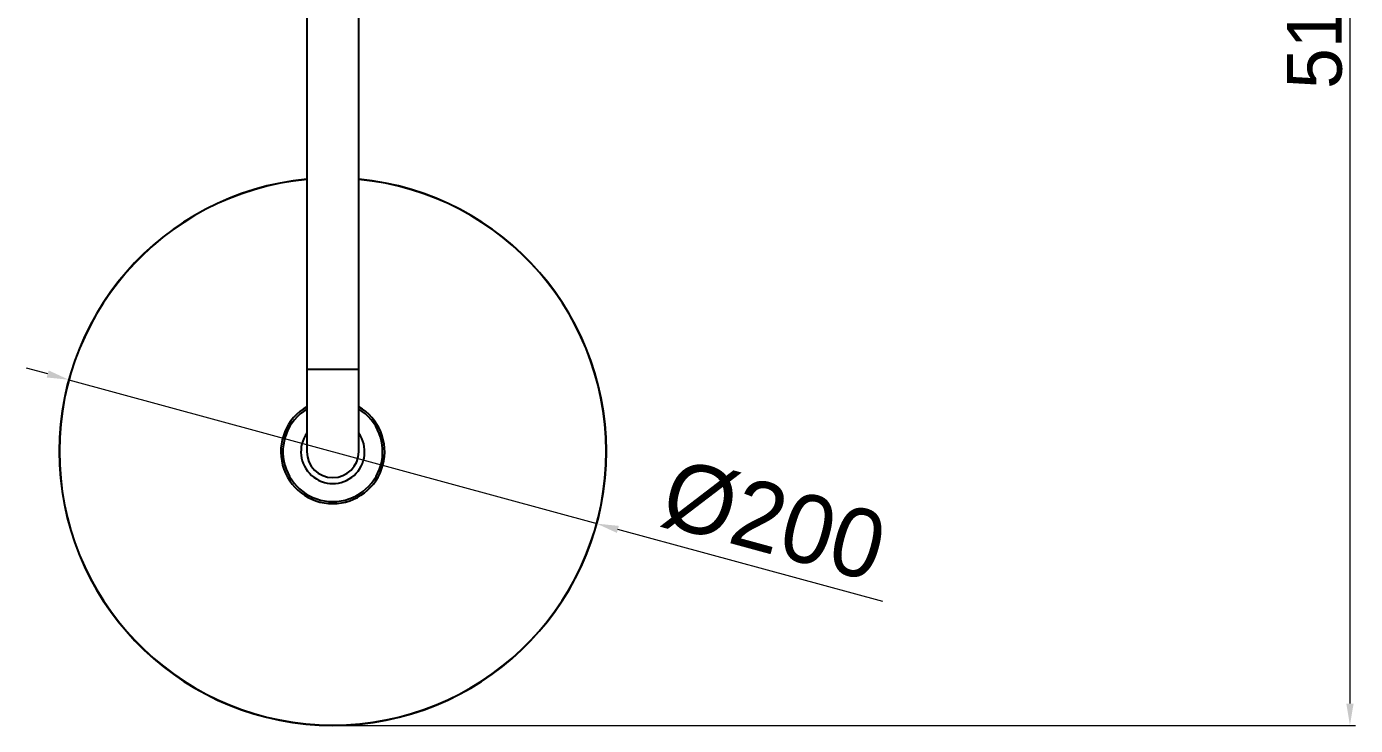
# Model space of a CAD drawing. Extents: x 8047 to 11207, y 0 to 2315.
# Drawn here: x 9081.2 to 9567.3, y 1589.1 to 1844.6 of the extents above; entities that cross this region are included whole.
import ezdxf

# ---------------------------------------------------------------- set-up
doc = ezdxf.new("R2010")
doc.units = 0
doc.header["$LTSCALE"] = 10
doc.header["$MEASUREMENT"] = 0
doc.header["$PDMODE"] = 3
doc.header["$PDSIZE"] = -10
doc.layers.get('0').update_dxf_attribs({"linetype": 'CONTINUOUS'})
doc.layers.get('DEFPOINTS').update_dxf_attribs({"linetype": 'CONTINUOUS'})
doc.styles.add('Daelim Dimension', font='')
doc.styles.get('Daelim Dimension').set_extended_font_data('나눔고딕')
doc.dimstyles.new('DEFAULT', dxfattribs={"dimscale": 2, "dimtxt": 2, "dimasz": 2, "dimexe": 0, "dimexo": 2, "dimgap": 1, "dimtad": 1, "dimdec": 1, "dimzin": 9, "dimdsep": 46, "dimtxsty": 'Daelim Dimension', "dimcen": 0.5, "dimclrd": 252, "dimclre": 252, "dimclrt": 3, "dimadec": 1, "dimazin": 0, "dimtfac": 1, "dimtdec": 1, "dimtix": 1, "dimtmove": 0, "dimatfit": 3, "dimfxl": 1, "dimtolj": 1, "dimtzin": 1, "dimlwd": 9, "dimlwe": 9, "dimarcsym": 0})

# ---------------------------------------------------------------- blocks, each defined once
blk = doc.blocks.new('*D17')
at = {"color": 5, "lineweight": 9, "ltscale": 0.5, "transparency": 16777216}
for p, q in [((9088.97, 1717.55), (9081.25, 1719.66)), ((9096.69, 1715.45), (9289.81, 1662.82)), ((9394.44, 1634.31), (9297.53, 1660.72))]:
    blk.add_line(p, q, dxfattribs=at)
at = {"color": 5, "ltscale": 0.5, "transparency": 16777216}
for points in [[(9089.32, 1718.84), (9088.62, 1716.27), (9096.69, 1715.45)], [(9297.88, 1662.01), (9297.18, 1659.43), (9289.81, 1662.82)]]:
    blk.add_solid(points, dxfattribs=at)
at = {"layer": 'DEFPOINTS', "color": 0, "ltscale": 0.5, "transparency": 16777216}
for p in [(9096.69, 1715.45), (9289.81, 1662.82)]:
    blk.add_point(p, dxfattribs=at)
at = {"color": 7, "ltscale": 0.5, "transparency": 16777216, "insert": (9354.57, 1663.8), "char_height": 20, "attachment_point": 5, "rotation": 344.7567, "style": 'Daelim Dimension'}
blk.add_mtext('\\A1;{\\H1.25x;\\C256;Ø200}', dxfattribs=at)
blk = doc.blocks.new('*D18')
at = {"color": 5, "lineweight": 9, "ltscale": 0.5, "transparency": 16777216}
for p, q in [((9538.29, 2099.14), (9567.28, 2099.14)), ((9565.28, 2091.14), (9565.28, 1597.05)), ((9197.25, 1589.05), (9567.28, 1589.05))]:
    blk.add_line(p, q, dxfattribs=at)
at = {"color": 5, "ltscale": 0.5, "transparency": 16777216}
for points in [[(9563.95, 2091.14), (9566.62, 2091.14), (9565.28, 2099.14)], [(9563.95, 1597.05), (9566.62, 1597.05), (9565.28, 1589.05)]]:
    blk.add_solid(points, dxfattribs=at)
at = {"layer": 'DEFPOINTS', "color": 0, "ltscale": 0.5, "transparency": 16777216}
for p in [(9534.29, 2099.14), (9193.25, 1589.05), (9565.28, 1589.05)]:
    blk.add_point(p, dxfattribs=at)
at = {"color": 7, "ltscale": 0.5, "transparency": 16777216, "insert": (9552.43, 1844.09), "char_height": 20, "attachment_point": 5, "rotation": 90, "style": 'Daelim Dimension'}
blk.add_mtext('\\A1;510', dxfattribs=at)

msp = doc.modelspace()

# ---------------------------------------------------------------- linework, layer by layer
at = {"color": 7, "linetype": 'Continuous'}
for p, q in [((9183.75, 2039.14), (9183.75, 1689.14)), ((9202.75, 1689.14), (9202.75, 2039.14)), ((9202.75, 1719.14), (9183.75, 1719.14))]:
    msp.add_line(p, q, dxfattribs=at)
at = {"color": 0}
for radius, start, end in [(100.08, 95.4467, 84.5533), (100, 95.4511, 84.5489), (18.99, 120.0203, 59.9797), (18.24, 121.3971, 58.6029), (11.65, 144.6319, 35.3681)]:
    msp.add_arc((9193.25, 1689.14), radius, start, end, dxfattribs=at)
at = {"color": 7, "linetype": 'Continuous'}
msp.add_arc((9193.25, 1689.14), 9.5, 180, 0, dxfattribs=at)

# ---------------------------------------------------------------- dimensions: what is measured, and where the dimension line sits
at = {"color": 5, "ltscale": 0.5}
dim = msp.add_linear_dim(base=(9565.28, 1589.05), p1=(9534.29, 2099.14), p2=(9193.25, 1589.05), angle=90, dimstyle='DEFAULT', override={"dimtxt": 10, "dimasz": 4, "dimexe": 1, "dimdec": 0, "dimclrd": 5, "dimclre": 5, "dimclrt": 7}, dxfattribs=at)
dim.commit()
dim.dimension.update_dxf_attribs({"geometry": '*D18', "text_midpoint": (9552.43, 1844.09)})
dim = msp.add_diameter_dim_2p(p1=(9096.69, 1715.45), p2=(9289.81, 1662.82), text='{\\H1.25x;\\C256;Ø200}', dimstyle='DEFAULT', override={"dimtxt": 10, "dimasz": 4, "dimexe": 1, "dimdec": 0, "dimclrd": 5, "dimclre": 5, "dimclrt": 7}, dxfattribs=at)
dim.commit()
dim.dimension.update_dxf_attribs({"geometry": '*D17', "text_midpoint": (9354.57, 1663.8)})

doc.saveas('drawing.dxf')
